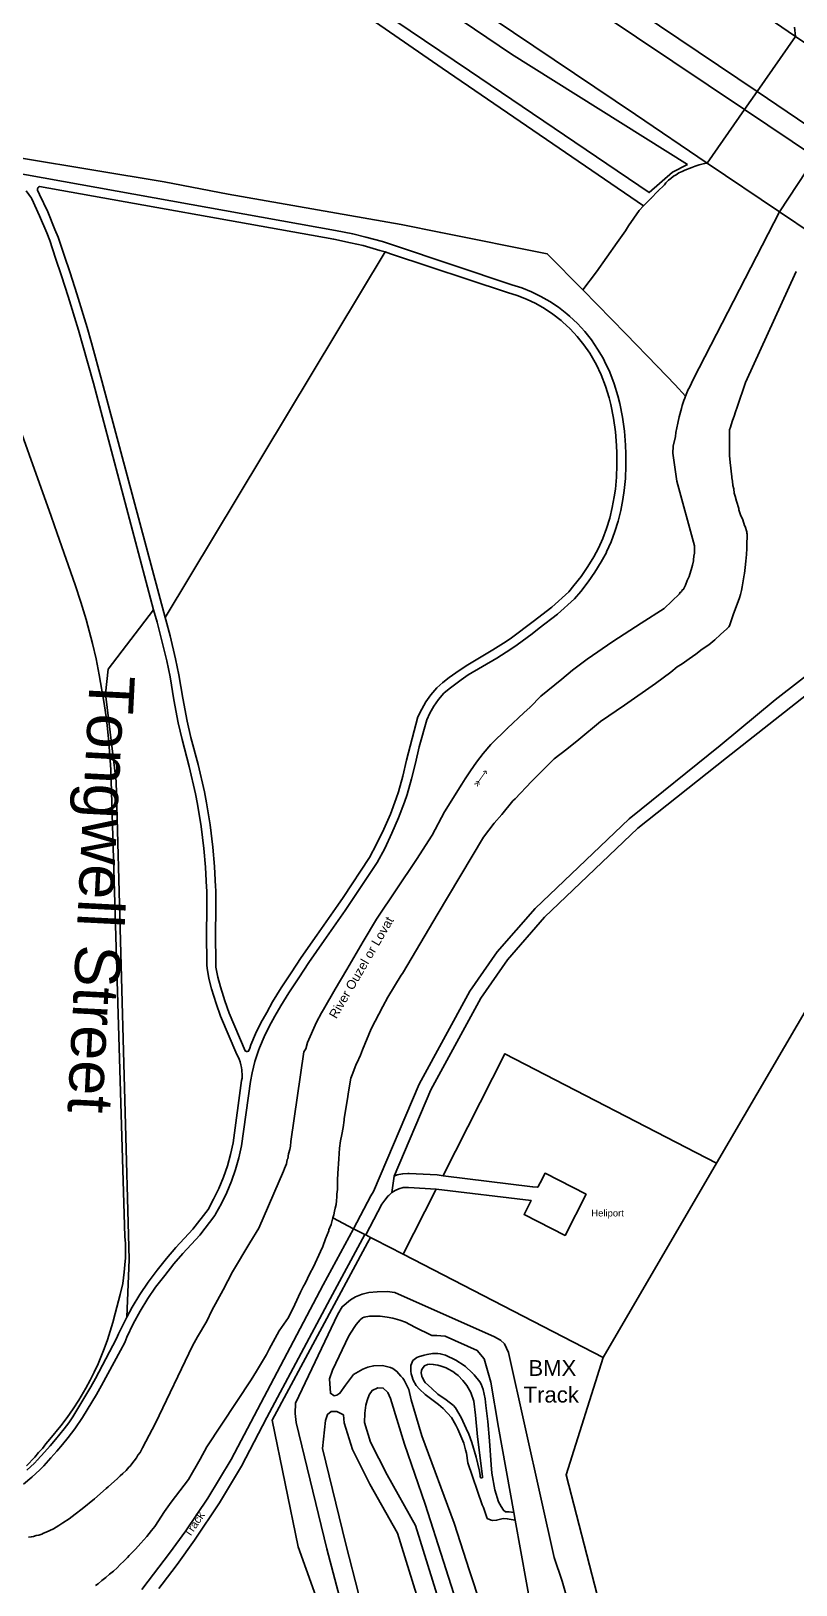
# Model space of a CAD drawing. Header units: millimetres. Extents: x 111502 to 977541, y 8702 to 1044108.
# Drawn here: x 488287.1 to 488456.5, y 241031.7 to 241375.8 of the extents above; entities that cross this region are included whole.
import ezdxf

# ---------------------------------------------------------------- set-up
doc = ezdxf.new("R2010")
doc.units = ezdxf.units.MM
doc.header["$LTSCALE"] = 0.25
doc.linetypes.add('DASHED2', pattern=[9.525, 6.35, -3.175])
doc.layers.add('E HVSS As Laid HV', color=10, linetype='Continuous')
doc.layers.add('X HVSS Site Background', color=8, linetype='Continuous')
doc.styles.add('Arial', font='arial.ttf')
doc.styles.add('OS Master Map$1$Standard', font='txt')

# ---------------------------------------------------------------- blocks, each defined once
blk = doc.blocks.new('OS Master Map$1$OSS6')
at = {"color": 8, "true_color": 0x707070, "const_width": 0.174, "flags": 128}
for points in [[(0.5, 0.5), (0, 0), (0.5, -0.5)], [(0, 0), (3.438, 0)], [(3.35, 0.5), (2.85, 0), (3.35, -0.5)], [(3.938, 0.5), (3.438, 0), (3.938, -0.5)]]:
    blk.add_lwpolyline(points, dxfattribs=at)
blk = doc.blocks.new('OS MAP 060722')
at = {"layer": 'X HVSS Site Background', "flags": 128}
for points in [[(-724.88, 2485.28), (-707.43, 2472.68), (-707.43, 2472.68), (-678.85, 2451.2), (-678.85, 2451.2), (-638.83, 2422.69), (-638.83, 2422.69), (-614.03, 2406.18), (-614.03, 2406.18), (-566.97, 2373.69), (-566.97, 2373.69), (-410.23, 2268.18), (-410.23, 2268.18), (-362.69, 2236.11)], [(-728.18, 2480.83), (-692.77, 2454.83), (-692.77, 2454.83), (-640.82, 2418.28), (-640.82, 2418.28), (-584.03, 2379.28), (-584.03, 2379.28), (-575.66, 2373.69), (-575.66, 2373.69), (-566.83, 2367.78), (-566.83, 2367.78), (-429.23, 2274.88), (-429.23, 2274.88), (-365.46, 2232.14)], [(-354.43, 2250.38), (-354.18, 2248.33)], [(-529.18, 2170.44), (-519.08, 2142.04), (-519.08, 2142.04), (-517.78, 2138.24), (-517.78, 2138.24), (-513.73, 2126.84), (-513.73, 2126.84), (-512.48, 2123.04), (-512.48, 2123.04), (-511.33, 2119.19), (-511.33, 2119.19), (-509.93, 2113.89), (-509.93, 2113.89), (-509.13, 2110.44), (-509.13, 2110.44), (-508.43, 2106.94), (-508.43, 2106.94), (-507.33, 2100.59), (-507.33, 2100.59), (-506.83, 2097.09), (-506.83, 2097.09), (-506.43, 2093.54), (-506.43, 2093.54), (-506.13, 2089.99), (-506.13, 2089.99), (-505.88, 2085.94), (-505.88, 2085.94), (-502.73, 1982.49), (-502.73, 1982.49), (-502.63, 1980.94), (-502.63, 1980.94), (-502.63, 1977.79), (-502.63, 1977.79), (-502.73, 1976.24), (-502.73, 1976.24), (-502.88, 1974.64), (-502.88, 1974.64), (-503.23, 1972.14), (-503.23, 1972.14), (-503.78, 1969.69), (-503.78, 1969.69), (-504.88, 1965.44), (-504.88, 1965.44), (-505.43, 1963.49), (-505.43, 1963.49), (-506.63, 1959.59), (-506.63, 1959.59), (-507.33, 1957.64), (-507.33, 1957.64), (-508.68, 1954.34), (-508.68, 1954.34), (-509.53, 1952.49), (-509.53, 1952.49), (-510.43, 1950.69), (-510.43, 1950.69), (-511.38, 1948.94), (-511.38, 1948.94), (-512.93, 1946.29), (-512.93, 1946.29), (-514.18, 1944.34), (-514.18, 1944.34), (-515.53, 1942.44), (-515.53, 1942.44), (-516.93, 1940.59), (-516.93, 1940.59), (-519.38, 1937.59), (-519.38, 1937.59), (-520.23, 1936.59), (-520.23, 1936.59), (-521.03, 1935.59), (-521.03, 1935.59), (-521.88, 1934.64), (-521.88, 1934.64), (-522.73, 1933.64), (-522.73, 1933.64), (-524.53, 1931.74)], [(-524.97, 2322.08), (-389.63, 2231.03)], [(-532.36, 2313.5), (-512.23, 2298.58), (-512.23, 2298.58), (-497.63, 2287.78), (-497.63, 2287.78), (-480.43, 2275.28), (-480.43, 2275.28), (-454.63, 2256.68), (-454.63, 2256.68), (-432.43, 2241.28), (-432.43, 2241.28), (-387.83, 2210.78)], [(-507.73, 2302.28), (-507.93, 2301.38), (-507.93, 2301.38), (-506.33, 2299.28), (-506.33, 2299.28), (-479.23, 2276.38), (-479.23, 2276.38), (-426.43, 2240.68), (-426.43, 2240.68), (-386.63, 2213.73), (-386.63, 2213.73), (-381.43, 2218.23), (-381.43, 2218.23), (-378.13, 2219.93)], [(-507.73, 2302.28), (-502.63, 2300.28), (-502.63, 2300.28), (-500.93, 2299.58), (-500.93, 2299.58), (-497.73, 2297.98), (-497.73, 2297.98), (-496.13, 2297.08), (-496.13, 2297.08), (-493.83, 2295.48), (-493.83, 2295.48), (-461.23, 2274.28), (-461.23, 2274.28), (-417.13, 2244.38), (-417.13, 2244.38), (-378.13, 2219.93)], [(-384.83, 2269.33), (-354.43, 2248.48), (-354.43, 2248.48), (-354.18, 2248.33)], [(-354.18, 2248.33), (-362.69, 2236.11)], [(-354.18, 2248.33), (-338.91, 2238.02)], [(-338.91, 2238.02), (-347.1, 2225.59), (-347.1, 2225.59), (-349.74, 2221.6), (-349.74, 2221.6), (-357.73, 2209.48)], [(-362.69, 2236.11), (-365.46, 2232.14)], [(-362.69, 2236.11), (-347.1, 2225.59), (-347.1, 2225.59), (-339.73, 2220.62), (-339.73, 2220.62), (-323.57, 2209.72)], [(-389.63, 2231.03), (-373.73, 2220.28)], [(-365.46, 2232.14), (-373.73, 2220.28)], [(-365.46, 2232.14), (-349.74, 2221.6), (-349.74, 2221.6), (-342.33, 2216.63), (-342.33, 2216.63), (-326.11, 2205.77)], [(-525.18, 1927.69), (-523.33, 1929.19), (-523.33, 1929.19), (-521.58, 1930.84), (-521.58, 1930.84), (-520.73, 1931.69), (-520.73, 1931.69), (-519.18, 1933.49), (-519.18, 1933.49), (-517.83, 1934.94), (-517.83, 1934.94), (-516.53, 1936.44), (-516.53, 1936.44), (-515.28, 1937.99), (-515.28, 1937.99), (-513.83, 1939.89), (-513.83, 1939.89), (-512.13, 1942.39), (-512.13, 1942.39), (-509.03, 1947.54), (-509.03, 1947.54), (-507.93, 1949.49), (-507.93, 1949.49), (-503.73, 1957.29), (-503.73, 1957.29), (-502.78, 1959.04), (-502.78, 1959.04), (-502.28, 1960.19), (-502.28, 1960.19), (-500.88, 1963.14), (-500.88, 1963.14), (-499.33, 1965.99), (-499.33, 1965.99), (-497.63, 1968.79), (-497.63, 1968.79), (-495.93, 1971.29), (-495.93, 1971.29), (-493.93, 1973.89), (-493.93, 1973.89), (-491.93, 1976.44), (-491.93, 1976.44), (-489.93, 1978.74), (-489.93, 1978.74), (-486.18, 1982.84), (-486.18, 1982.84), (-482.83, 1987.19), (-482.83, 1987.19), (-482.68, 1987.44), (-482.68, 1987.44), (-481.33, 1989.84), (-481.33, 1989.84), (-480.13, 1992.24), (-480.13, 1992.24), (-479.13, 1994.74), (-479.13, 1994.74), (-478.23, 1997.34), (-478.23, 1997.34), (-477.48, 1999.94), (-477.48, 1999.94), (-476.88, 2002.59), (-476.88, 2002.59), (-474.93, 2016.84), (-474.93, 2016.84), (-474.53, 2018.74), (-474.53, 2018.74), (-473.93, 2021.29), (-473.93, 2021.29), (-473.13, 2023.74), (-473.13, 2023.74), (-472.93, 2024.34), (-472.93, 2024.34), (-471.93, 2026.74), (-471.93, 2026.74), (-470.78, 2029.04), (-470.78, 2029.04), (-469.53, 2031.34), (-469.53, 2031.34), (-468.23, 2033.59), (-468.23, 2033.59), (-466.43, 2036.49), (-466.43, 2036.49), (-464.23, 2039.84), (-464.23, 2039.84), (-461.98, 2043.19), (-461.98, 2043.19), (-458.63, 2048.09), (-458.63, 2048.09), (-453.98, 2054.74), (-453.98, 2054.74), (-452.78, 2056.49), (-452.78, 2056.49), (-446.88, 2065.34), (-446.88, 2065.34), (-445.18, 2068.49), (-445.18, 2068.49), (-443.58, 2071.84), (-443.58, 2071.84), (-442.13, 2075.24), (-442.13, 2075.24), (-440.78, 2078.69), (-440.78, 2078.69), (-440.23, 2080.39), (-440.23, 2080.39), (-439.28, 2083.89), (-439.28, 2083.89), (-438.38, 2087.39), (-438.38, 2087.39), (-437.53, 2090.94), (-437.53, 2090.94), (-435.88, 2096.99), (-435.88, 2096.99), (-435.23, 2098.44), (-435.23, 2098.44), (-434.33, 2099.99), (-434.33, 2099.99), (-433.28, 2101.49), (-433.28, 2101.49), (-432.08, 2102.84), (-432.08, 2102.84), (-430.93, 2103.84), (-430.93, 2103.84), (-428.23, 2105.84), (-428.23, 2105.84), (-426.68, 2106.89), (-426.68, 2106.89), (-423.53, 2108.79), (-423.53, 2108.79), (-420.33, 2110.59), (-420.33, 2110.59), (-417.23, 2112.59), (-417.23, 2112.59), (-415.88, 2113.54), (-415.88, 2113.54), (-412.53, 2116.04), (-412.53, 2116.04), (-410.98, 2117.24), (-410.98, 2117.24), (-406.93, 2120.34), (-406.93, 2120.34), (-403.18, 2123.79), (-403.18, 2123.79), (-401.78, 2125.39), (-401.78, 2125.39), (-400.13, 2127.49), (-400.13, 2127.49), (-398.63, 2129.64), (-398.63, 2129.64), (-397.23, 2131.94), (-397.23, 2131.94), (-396.08, 2134.04), (-396.08, 2134.04), (-396.03, 2134.14), (-396.03, 2134.14), (-395.03, 2136.39), (-395.03, 2136.39), (-394.18, 2138.64), (-394.18, 2138.64), (-393.48, 2140.99), (-393.48, 2140.99), (-392.88, 2143.34), (-392.88, 2143.34), (-392.43, 2145.74), (-392.43, 2145.74), (-392.13, 2147.74), (-392.13, 2147.74), (-391.88, 2150.44), (-391.88, 2150.44), (-391.78, 2153.19), (-391.78, 2153.19), (-391.78, 2155.89), (-391.78, 2155.89), (-391.88, 2157.79), (-391.88, 2157.79), (-392.08, 2160.89), (-392.08, 2160.89), (-392.48, 2163.99), (-392.48, 2163.99), (-393.13, 2166.99), (-393.13, 2166.99), (-393.58, 2168.74), (-393.58, 2168.74), (-394.33, 2171.39), (-394.33, 2171.39), (-395.33, 2173.94), (-395.33, 2173.94), (-396.48, 2176.39), (-396.48, 2176.39), (-396.83, 2177.04), (-396.83, 2177.04), (-398.03, 2179.09), (-398.03, 2179.09), (-399.38, 2181.09), (-399.38, 2181.09), (-400.88, 2182.94), (-400.88, 2182.94), (-402.48, 2184.74), (-402.48, 2184.74), (-404.23, 2186.39), (-404.23, 2186.39), (-404.83, 2186.89), (-404.83, 2186.89), (-406.68, 2188.34), (-406.68, 2188.34), (-408.58, 2189.59), (-408.58, 2189.59), (-410.63, 2190.74), (-410.63, 2190.74), (-412.68, 2191.79), (-412.68, 2191.79), (-414.83, 2192.64), (-414.83, 2192.64), (-417.03, 2193.34), (-417.03, 2193.34), (-443.23, 2202.09), (-443.23, 2202.09), (-445.68, 2202.89), (-445.68, 2202.89), (-449.38, 2203.89), (-449.38, 2203.89), (-452.28, 2204.59), (-452.28, 2204.59), (-456.08, 2205.34), (-456.08, 2205.34), (-541.03, 2220.59)], [(-541.33, 2223.94), (-494.08, 2216.09), (-494.08, 2216.09), (-479.88, 2213.39), (-479.88, 2213.39), (-441.58, 2206.69), (-441.58, 2206.69), (-432.78, 2204.89), (-432.78, 2204.89), (-409.18, 2200.19), (-409.18, 2200.19), (-401.28, 2192.19)], [(-387.83, 2210.78), (-386.13, 2212.48), (-386.13, 2212.48), (-384.73, 2213.98), (-384.73, 2213.98), (-383.23, 2215.48), (-383.23, 2215.48), (-382.93, 2215.88), (-382.93, 2215.88), (-382.33, 2216.48), (-382.33, 2216.48), (-381.83, 2216.88), (-381.83, 2216.88), (-381.23, 2217.38), (-381.23, 2217.38), (-380.63, 2217.68), (-380.63, 2217.68), (-380.03, 2218.08), (-380.03, 2218.08), (-379.33, 2218.38), (-379.33, 2218.38), (-378.73, 2218.68), (-378.73, 2218.68), (-377.13, 2219.28), (-377.13, 2219.28), (-376.43, 2219.58), (-376.43, 2219.58), (-375.73, 2219.78), (-375.73, 2219.78), (-375.53, 2219.88), (-375.53, 2219.88), (-374.33, 2220.18), (-374.33, 2220.18), (-373.73, 2220.28)], [(-373.73, 2220.28), (-357.73, 2209.48)], [(-524.58, 2214.14), (-523.43, 2212.49), (-523.43, 2212.49), (-523.38, 2212.34), (-523.38, 2212.34), (-521.63, 2208.59), (-521.63, 2208.59), (-520.03, 2204.79), (-520.03, 2204.79), (-519.38, 2203.14), (-519.38, 2203.14), (-518.08, 2199.19), (-518.08, 2199.19), (-516.78, 2195.29), (-516.78, 2195.29), (-515.33, 2190.74), (-515.33, 2190.74), (-513.03, 2183.24), (-513.03, 2183.24), (-512.08, 2179.84), (-512.08, 2179.84), (-509.73, 2171.54), (-509.73, 2171.54), (-496.38, 2121.34)], [(-445.11, 2200.58), (-446.28, 2200.94), (-446.28, 2200.94), (-449.93, 2201.99), (-449.93, 2201.99), (-452.78, 2202.64), (-452.78, 2202.64), (-456.48, 2203.39), (-456.48, 2203.39), (-521.68, 2215.09), (-521.68, 2215.09), (-521.83, 2214.99), (-521.83, 2214.99), (-521.93, 2214.89), (-521.93, 2214.89), (-522.03, 2214.69), (-522.03, 2214.69), (-522.08, 2214.54), (-522.08, 2214.54), (-522.08, 2214.29), (-522.08, 2214.29), (-521.63, 2213.29), (-521.63, 2213.29), (-519.83, 2209.44), (-519.83, 2209.44), (-518.23, 2205.59), (-518.23, 2205.59), (-517.53, 2203.84), (-517.53, 2203.84), (-516.18, 2199.89), (-516.18, 2199.89), (-514.88, 2195.94), (-514.88, 2195.94), (-513.38, 2191.29), (-513.38, 2191.29), (-511.13, 2183.84), (-511.13, 2183.84), (-510.13, 2180.44), (-510.13, 2180.44), (-507.83, 2172.04), (-507.83, 2172.04), (-493.83, 2119.59)], [(-401.28, 2192.19), (-398.28, 2196.19), (-398.28, 2196.19), (-393.68, 2202.69), (-393.68, 2202.69), (-391.88, 2205.29), (-391.88, 2205.29), (-391.18, 2206.39), (-391.18, 2206.39), (-388.83, 2209.78), (-388.83, 2209.78), (-387.83, 2210.78)], [(-357.73, 2209.48), (-376.78, 2172.49), (-376.78, 2172.49), (-377.68, 2170.59), (-377.68, 2170.59), (-377.98, 2170.09), (-377.98, 2170.09), (-378.53, 2168.64)], [(-357.73, 2209.48), (-350.28, 2204.43)], [(-493.83, 2119.59), (-445.11, 2200.58)], [(-493.83, 2119.59), (-493.68, 2119.09), (-493.68, 2119.09), (-492.73, 2115.59), (-492.73, 2115.59), (-491.53, 2110.49), (-491.53, 2110.49), (-490.78, 2106.94), (-490.78, 2106.94), (-489.93, 2101.79), (-489.93, 2101.79), (-488.98, 2096.64), (-488.98, 2096.64), (-488.13, 2093.04), (-488.13, 2093.04), (-486.53, 2087.04), (-486.53, 2087.04), (-485.13, 2080.99), (-485.13, 2080.99), (-484.68, 2078.59), (-484.68, 2078.59), (-483.88, 2073.69), (-483.88, 2073.69), (-483.23, 2068.74), (-483.23, 2068.74), (-482.88, 2064.49), (-482.88, 2064.49), (-482.68, 2059.99), (-482.68, 2059.99), (-482.63, 2059.24), (-482.63, 2059.24), (-482.63, 2054.59), (-482.63, 2054.59), (-482.68, 2049.89), (-482.68, 2049.89), (-482.63, 2042.59), (-482.63, 2042.59), (-482.58, 2042.14), (-482.58, 2042.14), (-482.18, 2039.94), (-482.18, 2039.94), (-481.58, 2037.79), (-481.58, 2037.79), (-480.93, 2035.64), (-480.93, 2035.64), (-480.63, 2034.69), (-480.63, 2034.69), (-479.63, 2031.99), (-479.63, 2031.99), (-476.13, 2023.64), (-476.13, 2023.64), (-475.98, 2023.54), (-475.98, 2023.54), (-475.78, 2023.49), (-475.78, 2023.49), (-475.63, 2023.49), (-475.63, 2023.49), (-475.33, 2023.54), (-475.33, 2023.54), (-475.08, 2024.24), (-475.08, 2024.24), (-474.83, 2024.99), (-474.83, 2024.99), (-473.78, 2027.44), (-473.78, 2027.44), (-472.63, 2029.84), (-472.63, 2029.84), (-471.33, 2032.14), (-471.33, 2032.14), (-470.03, 2034.49), (-470.03, 2034.49), (-468.13, 2037.59), (-468.13, 2037.59), (-465.93, 2040.94), (-465.93, 2040.94), (-463.68, 2044.29), (-463.68, 2044.29), (-460.23, 2049.29), (-460.23, 2049.29), (-455.58, 2055.89), (-455.58, 2055.89), (-454.43, 2057.59), (-454.43, 2057.59), (-448.53, 2066.49), (-448.53, 2066.49), (-446.98, 2069.44), (-446.98, 2069.44), (-445.38, 2072.74), (-445.38, 2072.74), (-443.93, 2076.09), (-443.93, 2076.09), (-442.63, 2079.54), (-442.63, 2079.54), (-442.13, 2081.04), (-442.13, 2081.04), (-441.18, 2084.49), (-441.18, 2084.49), (-440.33, 2087.99), (-440.33, 2087.99), (-437.83, 2097.59), (-437.83, 2097.59), (-436.98, 2099.29), (-436.98, 2099.29), (-436.08, 2100.94), (-436.08, 2100.94), (-434.98, 2102.49), (-434.98, 2102.49), (-433.63, 2104.04), (-433.63, 2104.04), (-432.33, 2105.24), (-432.33, 2105.24), (-430.88, 2106.34), (-430.88, 2106.34), (-429.43, 2107.39), (-429.43, 2107.39), (-427.18, 2108.94), (-427.18, 2108.94), (-424.23, 2110.69), (-424.23, 2110.69), (-421.23, 2112.44), (-421.23, 2112.44), (-418.28, 2114.29), (-418.28, 2114.29), (-417.08, 2115.14), (-417.08, 2115.14), (-412.28, 2118.74), (-412.28, 2118.74), (-408.18, 2121.89), (-408.18, 2121.89), (-404.43, 2125.34), (-404.43, 2125.34), (-403.28, 2126.69), (-403.28, 2126.69), (-401.68, 2128.74), (-401.68, 2128.74), (-400.23, 2130.89), (-400.23, 2130.89), (-398.88, 2133.09), (-398.88, 2133.09), (-397.83, 2134.99), (-397.83, 2134.99), (-396.88, 2137.09), (-396.88, 2137.09), (-396.03, 2139.34), (-396.03, 2139.34), (-395.33, 2141.64), (-395.33, 2141.64), (-394.78, 2143.99), (-394.78, 2143.99), (-394.33, 2146.34), (-394.33, 2146.34), (-394.08, 2148.04), (-394.08, 2148.04), (-393.88, 2150.69), (-393.88, 2150.69), (-393.78, 2153.39), (-393.78, 2153.39), (-393.78, 2156.04), (-393.78, 2156.04), (-393.88, 2157.69), (-393.88, 2157.69), (-394.08, 2160.74), (-394.08, 2160.74), (-394.48, 2163.79), (-394.48, 2163.79), (-395.08, 2166.79), (-395.08, 2166.79), (-395.48, 2168.29), (-395.48, 2168.29), (-396.28, 2170.84), (-396.28, 2170.84), (-397.23, 2173.34), (-397.23, 2173.34), (-398.38, 2175.74), (-398.38, 2175.74), (-398.58, 2176.14), (-398.58, 2176.14), (-399.78, 2178.14), (-399.78, 2178.14), (-401.08, 2180.04), (-401.08, 2180.04), (-402.53, 2181.84), (-402.53, 2181.84), (-404.13, 2183.54), (-404.13, 2183.54), (-405.83, 2185.14), (-405.83, 2185.14), (-406.13, 2185.44), (-406.13, 2185.44), (-407.93, 2186.79), (-407.93, 2186.79), (-409.78, 2188.04), (-409.78, 2188.04), (-411.73, 2189.14), (-411.73, 2189.14), (-413.78, 2190.14), (-413.78, 2190.14), (-415.83, 2190.94), (-415.83, 2190.94), (-417.98, 2191.59), (-417.98, 2191.59), (-443.88, 2200.19), (-443.88, 2200.19), (-445.11, 2200.58)], [(-456.68, 1986.64), (-456.48, 1987.29), (-456.48, 1987.29), (-456.28, 1988.09), (-456.28, 1988.09), (-456.18, 1988.79), (-456.18, 1988.79), (-455.98, 1989.59), (-455.98, 1989.59), (-455.88, 1990.39), (-455.88, 1990.39), (-455.78, 1991.29), (-455.78, 1991.29), (-455.78, 1991.89), (-455.78, 1991.89), (-455.68, 1992.89), (-455.68, 1992.89), (-455.68, 1995.19), (-455.68, 1995.19), (-455.58, 1996.29), (-455.58, 1996.29), (-455.58, 1996.49), (-455.58, 1996.49), (-455.38, 1999.69), (-455.38, 1999.69), (-455.18, 2002.09), (-455.18, 2002.09), (-454.98, 2003.69), (-454.98, 2003.69), (-454.68, 2005.09), (-454.68, 2005.09), (-454.38, 2006.69), (-454.38, 2006.69), (-454.18, 2008.29), (-454.18, 2008.29), (-454.18, 2008.59), (-454.18, 2008.59), (-453.38, 2013.49), (-453.38, 2013.49), (-453.18, 2014.59), (-453.18, 2014.59), (-452.68, 2017.59), (-452.68, 2017.59), (-452.28, 2018.69), (-452.28, 2018.69), (-451.48, 2020.69), (-451.48, 2020.69), (-451.38, 2020.89), (-451.38, 2020.89), (-450.58, 2022.69), (-450.58, 2022.69), (-450.08, 2023.89), (-450.08, 2023.89), (-448.18, 2028.49), (-448.18, 2028.49), (-445.58, 2033.49), (-445.58, 2033.49), (-444.48, 2035.49), (-444.48, 2035.49), (-441.58, 2040.39), (-441.58, 2040.39), (-441.28, 2040.79), (-441.28, 2040.79), (-438.18, 2045.99), (-438.18, 2045.99), (-433.58, 2053.79), (-433.58, 2053.79), (-423.28, 2070.99), (-423.28, 2070.99), (-420.98, 2074.09), (-420.98, 2074.09), (-419.28, 2075.99), (-419.28, 2075.99), (-416.78, 2078.99), (-416.78, 2078.99), (-416.28, 2079.49), (-416.28, 2079.49), (-412.68, 2083.29), (-412.68, 2083.29), (-407.68, 2088.29), (-407.68, 2088.29), (-404.88, 2090.49), (-404.88, 2090.49), (-402.18, 2092.59), (-402.18, 2092.59), (-397.38, 2096.59), (-397.38, 2096.59), (-392.08, 2100.19), (-392.08, 2100.19), (-385.18, 2104.99), (-385.18, 2104.99), (-381.78, 2107.49), (-381.78, 2107.49), (-380.38, 2108.69), (-380.38, 2108.69), (-379.28, 2109.39), (-379.28, 2109.39), (-377.78, 2110.49), (-377.78, 2110.49), (-376.28, 2111.49), (-376.28, 2111.49), (-374.88, 2112.59), (-374.88, 2112.59), (-373.38, 2113.59), (-373.38, 2113.59), (-372.08, 2114.69), (-372.08, 2114.69), (-370.78, 2115.89), (-370.78, 2115.89), (-369.38, 2117.09), (-369.38, 2117.09), (-368.98, 2117.59), (-368.98, 2117.59), (-368.78, 2117.79), (-368.78, 2117.79), (-367.98, 2120.19), (-367.98, 2120.19), (-366.58, 2123.99), (-366.58, 2123.99), (-366.38, 2124.69), (-366.38, 2124.69), (-366.18, 2125.59), (-366.18, 2125.59), (-365.98, 2126.39), (-365.98, 2126.39), (-365.88, 2127.29), (-365.88, 2127.29), (-365.68, 2128.19), (-365.68, 2128.19), (-365.58, 2129.09), (-365.58, 2129.09), (-365.48, 2129.39), (-365.48, 2129.39), (-365.38, 2130.69), (-365.38, 2130.69), (-365.18, 2132.09), (-365.18, 2132.09), (-365.08, 2133.59), (-365.08, 2133.59), (-364.98, 2134.89), (-364.98, 2134.89), (-364.98, 2135.79), (-364.98, 2135.79), (-364.88, 2137.79), (-364.88, 2137.79), (-364.88, 2138.09), (-364.88, 2138.09), (-364.98, 2138.29), (-364.98, 2138.29), (-364.98, 2138.59), (-364.98, 2138.59), (-365.38, 2139.79), (-365.38, 2139.79), (-365.48, 2139.99), (-365.48, 2139.99), (-365.88, 2141.29), (-365.88, 2141.29), (-366.38, 2142.39), (-366.38, 2142.39), (-366.78, 2143.49), (-366.78, 2143.49), (-366.78, 2143.79), (-366.78, 2143.79), (-367.28, 2145.39), (-367.28, 2145.39), (-367.58, 2146.49), (-367.58, 2146.49), (-367.78, 2147.19), (-367.78, 2147.19), (-367.88, 2148.09), (-367.88, 2148.09), (-368.08, 2148.89), (-368.08, 2148.89), (-368.18, 2149.79), (-368.18, 2149.79), (-368.28, 2150.59), (-368.28, 2150.59), (-368.28, 2150.79), (-368.28, 2150.79), (-368.68, 2153.99), (-368.68, 2153.99), (-368.78, 2155.49), (-368.78, 2155.49), (-368.78, 2161.19), (-368.78, 2161.19), (-368.58, 2161.79), (-368.58, 2161.79), (-368.48, 2162.29), (-368.48, 2162.29), (-368.18, 2163.29), (-368.18, 2163.29), (-367.78, 2164.19), (-367.78, 2164.19), (-367.48, 2165.19), (-367.48, 2165.19), (-367.08, 2166.19), (-367.08, 2166.19), (-365.28, 2171.69), (-365.28, 2171.69), (-354.02, 2196.26)], [(-452.14, 1984.22), (-448.28, 1991.49), (-448.28, 1991.49), (-447.66, 1992.46), (-447.66, 1992.46), (-437.53, 2016.25), (-437.53, 2016.25), (-426.35, 2036.85), (-426.35, 2036.85), (-420.26, 2045.57), (-420.26, 2045.57), (-411.87, 2055.19), (-411.87, 2055.19), (-391.03, 2075.06), (-391.03, 2075.06), (-370.86, 2091.3), (-370.86, 2091.3), (-358.73, 2101.38), (-358.73, 2101.38), (-319.43, 2131.89)], [(-443.1, 1995.88), (-434.95, 2015), (-434.95, 2015), (-423.91, 2035.34), (-423.91, 2035.34), (-418, 2043.81), (-418, 2043.81), (-409.8, 2053.21), (-409.8, 2053.21), (-389.09, 2072.95), (-389.09, 2072.95), (-369.49, 2088.55), (-369.49, 2088.55), (-351.73, 2102.47)], [(-401.28, 2192.19), (-391.78, 2182.49), (-391.78, 2182.49), (-384.78, 2175.19), (-384.78, 2175.19), (-380.88, 2171.19), (-380.88, 2171.19), (-378.53, 2168.64)], [(-378.53, 2168.64), (-378.78, 2167.99), (-378.78, 2167.99), (-378.88, 2167.89), (-378.88, 2167.89), (-379.28, 2166.59), (-379.28, 2166.59), (-379.48, 2165.89), (-379.48, 2165.89), (-379.98, 2164.09), (-379.98, 2164.09), (-380.28, 2162.69), (-380.28, 2162.69), (-380.68, 2160.59), (-380.68, 2160.59), (-380.78, 2159.69), (-380.78, 2159.69), (-381.28, 2157.59), (-381.28, 2157.59), (-381.38, 2155.99), (-381.38, 2155.99), (-380.48, 2149.79), (-380.48, 2149.79), (-376.58, 2135.49), (-376.58, 2135.49), (-376.58, 2133.89), (-376.58, 2133.89), (-376.68, 2133.19), (-376.68, 2133.19), (-376.78, 2132.39), (-376.78, 2132.39), (-376.78, 2132.19), (-376.78, 2132.19), (-376.98, 2131.19), (-376.98, 2131.19), (-377.28, 2130.19), (-377.28, 2130.19), (-377.38, 2129.99), (-377.38, 2129.99), (-377.78, 2128.69), (-377.78, 2128.69), (-378.18, 2127.79), (-378.18, 2127.79), (-378.58, 2126.79), (-378.58, 2126.79), (-378.98, 2125.89), (-378.98, 2125.89), (-379.28, 2125.69), (-379.28, 2125.69), (-379.48, 2125.39), (-379.48, 2125.39), (-379.78, 2125.09), (-379.78, 2125.09), (-379.88, 2124.89), (-379.88, 2124.89), (-383.28, 2121.59), (-383.28, 2121.59), (-388.38, 2118.39), (-388.38, 2118.39), (-394.68, 2114.29), (-394.68, 2114.29), (-400.38, 2110.39), (-400.38, 2110.39), (-403.58, 2107.99), (-403.58, 2107.99), (-405.98, 2105.99), (-405.98, 2105.99), (-410.58, 2102.19), (-410.58, 2102.19), (-412.98, 2099.79), (-412.98, 2099.79), (-414.38, 2098.49), (-414.38, 2098.49), (-417.98, 2095.09), (-417.98, 2095.09), (-421.68, 2091.49), (-421.68, 2091.49), (-423.38, 2089.49), (-423.38, 2089.49), (-424.88, 2087.59), (-424.88, 2087.59), (-426.18, 2085.69), (-426.18, 2085.69), (-427.38, 2083.89), (-427.38, 2083.89), (-428.08, 2082.69), (-428.08, 2082.69), (-431.98, 2076.59), (-431.98, 2076.59), (-434.68, 2071.39), (-434.68, 2071.39), (-438.18, 2065.99), (-438.18, 2065.99), (-446.98, 2052.79), (-446.98, 2052.79), (-449.98, 2047.89), (-449.98, 2047.89), (-453.58, 2041.69), (-453.58, 2041.69), (-456.18, 2037.29), (-456.18, 2037.29), (-458.78, 2032.79), (-458.78, 2032.79), (-459.18, 2032.09), (-459.18, 2032.09), (-460.28, 2029.99), (-460.28, 2029.99), (-462.28, 2025.49), (-462.28, 2025.49), (-462.68, 2024.09), (-462.68, 2024.09), (-463.08, 2023.39), (-463.08, 2023.39), (-465.98, 2003.59), (-465.98, 2003.59), (-466.08, 2002.49), (-466.08, 2002.49), (-466.18, 2001.79), (-466.18, 2001.79), (-466.48, 2000.79), (-466.48, 2000.79), (-466.68, 1999.69), (-466.68, 1999.69), (-466.78, 1999.59), (-466.78, 1999.59), (-466.98, 1998.59), (-466.98, 1998.59), (-467.38, 1997.59), (-467.38, 1997.59), (-467.58, 1996.99), (-467.58, 1996.99), (-473.08, 1984.39), (-473.08, 1984.39), (-475.08, 1981.09), (-475.08, 1981.09), (-478.88, 1974.69), (-478.88, 1974.69), (-480.98, 1970.69), (-480.98, 1970.69), (-483.48, 1966.09), (-483.48, 1966.09), (-484.58, 1963.79), (-484.58, 1963.79), (-486.68, 1960.29), (-486.68, 1960.29), (-487.78, 1958.29), (-487.78, 1958.29), (-495.98, 1941.19), (-495.98, 1941.19), (-498.08, 1937.09), (-498.08, 1937.09), (-498.88, 1935.69), (-498.88, 1935.69), (-498.98, 1935.39), (-498.98, 1935.39), (-499.38, 1934.69), (-499.38, 1934.69), (-499.88, 1934.09), (-499.88, 1934.09), (-500.18, 1933.49), (-500.18, 1933.49), (-500.68, 1932.79), (-500.68, 1932.79), (-501.68, 1931.59), (-501.68, 1931.59), (-501.88, 1931.39), (-501.88, 1931.39), (-502.48, 1930.69), (-502.48, 1930.69), (-503.18, 1929.99), (-503.18, 1929.99), (-503.78, 1929.49), (-503.78, 1929.49), (-504.38, 1928.89), (-504.38, 1928.89), (-506.48, 1927.09), (-506.48, 1927.09), (-506.88, 1926.69), (-506.88, 1926.69), (-509.48, 1924.39), (-509.48, 1924.39), (-512.18, 1922.19), (-512.18, 1922.19), (-513.78, 1920.99), (-513.78, 1920.99), (-515.08, 1919.99), (-515.08, 1919.99), (-516.48, 1919.09), (-516.48, 1919.09), (-517.38, 1918.49), (-517.38, 1918.49), (-518.58, 1917.79), (-518.58, 1917.79), (-520.18, 1916.99), (-520.18, 1916.99), (-520.78, 1916.79), (-520.78, 1916.79), (-521.18, 1916.59), (-521.18, 1916.59), (-521.78, 1916.39), (-521.78, 1916.39), (-522.38, 1916.29), (-522.38, 1916.29), (-522.98, 1916.09), (-522.98, 1916.09), (-523.48, 1915.99), (-523.48, 1915.99), (-524.08, 1915.89)], [(-502.33, 1964.64), (-501.78, 1977.39), (-501.78, 1977.39), (-504.68, 2083.29), (-504.68, 2083.29), (-507.03, 2102.69), (-507.03, 2102.69), (-506.43, 2108.19), (-506.43, 2108.19), (-496.38, 2121.34)], [(-502.33, 1964.64), (-501.13, 1966.89), (-501.13, 1966.89), (-499.43, 1969.69), (-499.43, 1969.69), (-497.58, 1972.39), (-497.58, 1972.39), (-495.58, 1975.04), (-495.58, 1975.04), (-493.53, 1977.64), (-493.53, 1977.64), (-491.43, 1980.09), (-491.43, 1980.09), (-487.68, 1984.14), (-487.68, 1984.14), (-484.33, 1988.49), (-484.33, 1988.49), (-483.08, 1990.79), (-483.08, 1990.79), (-481.93, 1993.14), (-481.93, 1993.14), (-480.88, 1995.64), (-480.88, 1995.64), (-480.03, 1998.14), (-480.03, 1998.14), (-479.33, 2000.69), (-479.33, 2000.69), (-478.78, 2003.29), (-478.78, 2003.29), (-476.88, 2017.09), (-476.88, 2017.09), (-476.78, 2017.59), (-476.78, 2017.59), (-476.73, 2018.19), (-476.73, 2018.19), (-476.83, 2019.39), (-476.83, 2019.39), (-476.88, 2019.94), (-476.88, 2019.94), (-477.03, 2020.54), (-477.03, 2020.54), (-477.23, 2021.24), (-477.23, 2021.24), (-477.43, 2021.79), (-477.43, 2021.79), (-477.68, 2022.34), (-477.68, 2022.34), (-477.98, 2022.84), (-477.98, 2022.84), (-481.53, 2031.34), (-481.53, 2031.34), (-482.53, 2034.09), (-482.53, 2034.09), (-483.58, 2037.39), (-483.58, 2037.39), (-484.13, 2039.64), (-484.13, 2039.64), (-484.53, 2041.94), (-484.53, 2041.94), (-484.63, 2042.59), (-484.63, 2042.59), (-484.68, 2049.89), (-484.68, 2049.89), (-484.63, 2054.54), (-484.63, 2054.54), (-484.63, 2059.19), (-484.63, 2059.19), (-484.68, 2059.84), (-484.68, 2059.84), (-484.88, 2064.29), (-484.88, 2064.29), (-485.23, 2068.44), (-485.23, 2068.44), (-485.83, 2073.34), (-485.83, 2073.34), (-486.63, 2078.29), (-486.63, 2078.29), (-487.08, 2080.54), (-487.08, 2080.54), (-488.48, 2086.59), (-488.48, 2086.59), (-490.08, 2092.59), (-490.08, 2092.59), (-490.98, 2096.29), (-490.98, 2096.29), (-491.88, 2101.39), (-491.88, 2101.39), (-492.73, 2106.49), (-492.73, 2106.49), (-493.43, 2109.99), (-493.43, 2109.99), (-494.68, 2115.04), (-494.68, 2115.04), (-495.63, 2118.59), (-495.63, 2118.59), (-496.38, 2121.34)], [(-371.73, 1998.79), (-338.73, 2055.09)], [(-432.26, 1995.98), (-432.23, 1996.04), (-432.23, 1996.04), (-418.58, 2022.99), (-418.58, 2022.99), (-371.73, 1998.79)], [(-443.1, 1995.88), (-442.43, 1996.14), (-442.43, 1996.14), (-441.23, 1996.39), (-441.23, 1996.39), (-440.03, 1996.49), (-440.03, 1996.49), (-439.78, 1996.49), (-439.78, 1996.49), (-433.58, 1996.14), (-433.58, 1996.14), (-432.26, 1995.98)], [(-433.8, 1993), (-412.78, 1990.49), (-412.78, 1990.49), (-414.33, 1987.39), (-414.33, 1987.39), (-405.23, 1982.74), (-405.23, 1982.74), (-400.58, 1991.89), (-400.58, 1991.89), (-409.68, 1996.54), (-409.68, 1996.54), (-410.78, 1994.39), (-410.78, 1994.39), (-411.28, 1993.44), (-411.28, 1993.44), (-412.43, 1993.54), (-412.43, 1993.54), (-432.26, 1995.98)], [(-371.73, 1998.79), (-396.78, 1955.74)], [(-443.1, 1995.88), (-443.58, 1992.24)], [(-443.58, 1992.24), (-442.88, 1992.69), (-442.88, 1992.69), (-442.03, 1993.09), (-442.03, 1993.09), (-441.08, 1993.34), (-441.08, 1993.34), (-440.13, 1993.39), (-440.13, 1993.39), (-439.93, 1993.39), (-439.93, 1993.39), (-433.8, 1993)], [(-441.13, 1978.58), (-433.93, 1992.74), (-433.93, 1992.74), (-433.8, 1993)], [(-449.4, 1982.85), (-445.83, 1989.64), (-445.83, 1989.64), (-445.18, 1990.59), (-445.18, 1990.59), (-444.43, 1991.49), (-444.43, 1991.49), (-444.28, 1991.59), (-444.28, 1991.59), (-443.58, 1992.24)], [(-509.28, 1905.19), (-508.68, 1905.59), (-508.68, 1905.59), (-507.88, 1906.29), (-507.88, 1906.29), (-506.98, 1906.99), (-506.98, 1906.99), (-506.18, 1907.69), (-506.18, 1907.69), (-505.28, 1908.39), (-505.28, 1908.39), (-504.48, 1909.09), (-504.48, 1909.09), (-503.78, 1909.89), (-503.78, 1909.89), (-502.98, 1910.59), (-502.98, 1910.59), (-502.18, 1911.39), (-502.18, 1911.39), (-501.78, 1911.89), (-501.78, 1911.89), (-500.38, 1913.29), (-500.38, 1913.29), (-499.18, 1914.59), (-499.18, 1914.59), (-497.88, 1916.09), (-497.88, 1916.09), (-496.88, 1917.39), (-496.88, 1917.39), (-496.08, 1918.29), (-496.08, 1918.29), (-493.98, 1921.59), (-493.98, 1921.59), (-492.48, 1923.69), (-492.48, 1923.69), (-488.68, 1928.69), (-488.68, 1928.69), (-486.08, 1933.19), (-486.08, 1933.19), (-484.58, 1935.89), (-484.58, 1935.89), (-474.78, 1950.79), (-474.78, 1950.79), (-473.58, 1952.69), (-473.58, 1952.69), (-471.38, 1956.39), (-471.38, 1956.39), (-470.78, 1957.59), (-470.78, 1957.59), (-468.58, 1961.59), (-468.58, 1961.59), (-466.48, 1964.59), (-466.48, 1964.59), (-465.08, 1967.49), (-465.08, 1967.49), (-463.88, 1970.19), (-463.88, 1970.19), (-463.18, 1971.49), (-463.18, 1971.49), (-462.78, 1972.09), (-462.78, 1972.09), (-461.78, 1974.29), (-461.78, 1974.29), (-460.98, 1975.79), (-460.98, 1975.79), (-459.38, 1979.19), (-459.38, 1979.19), (-458.88, 1980.29), (-458.88, 1980.29), (-458.28, 1981.99), (-458.28, 1981.99), (-457.58, 1983.79), (-457.58, 1983.79), (-457.58, 1983.99), (-457.58, 1983.99), (-457.08, 1985.19), (-457.08, 1985.19), (-456.68, 1986.64)], [(-452.14, 1984.22), (-456.68, 1986.64)], [(-498.98, 1904.34), (-497.58, 1906.14), (-497.58, 1906.14), (-492.83, 1912.34), (-492.83, 1912.34), (-489.28, 1917.29), (-489.28, 1917.29), (-484.38, 1924.59), (-484.38, 1924.59), (-479.19, 1933.12), (-479.19, 1933.12), (-458.83, 1971.79), (-458.83, 1971.79), (-452.14, 1984.22)], [(-495.23, 1904.54), (-494.48, 1905.49), (-494.48, 1905.49), (-491.18, 1909.89), (-491.18, 1909.89), (-487.33, 1915.24), (-487.33, 1915.24), (-481.78, 1923.49), (-481.78, 1923.49), (-476.88, 1931.68), (-476.88, 1931.68), (-471.33, 1942.39), (-471.33, 1942.39), (-457.28, 1968.74), (-457.28, 1968.74), (-449.58, 1982.94)], [(-452.14, 1984.22), (-449.58, 1982.94)], [(-449.58, 1982.94), (-449.4, 1982.85)], [(-449.4, 1982.85), (-448.33, 1982.29)], [(-431.49, 1875.34), (-432.88, 1880.24), (-432.88, 1880.24), (-455.88, 1890.09), (-455.88, 1890.09), (-464.38, 1913.74), (-464.38, 1913.74), (-470.13, 1941.84), (-470.13, 1941.84), (-448.98, 1981.09), (-448.98, 1981.09), (-448.33, 1982.29)], [(-448.33, 1982.29), (-447.44, 1981.83), (-447.44, 1981.83), (-441.13, 1978.58)], [(-441.13, 1978.58), (-396.78, 1955.74)], [(-403.85, 1898.96), (-405.88, 1906.18), (-405.88, 1906.18), (-407.69, 1911.43), (-407.69, 1911.43), (-410.51, 1924.3), (-410.51, 1924.3), (-417.74, 1956.84), (-417.74, 1956.84), (-418.68, 1958.72), (-418.68, 1958.72), (-419.52, 1959.56), (-419.52, 1959.56), (-420.88, 1960.3), (-420.88, 1960.3), (-442.97, 1970.12), (-442.97, 1970.12), (-444.64, 1970.3), (-444.64, 1970.3), (-446.89, 1970.29), (-446.89, 1970.29), (-448.74, 1970.11), (-448.74, 1970.11), (-450.2, 1969.77), (-450.2, 1969.77), (-451.66, 1969.18), (-451.66, 1969.18), (-452.78, 1968.52), (-452.78, 1968.52), (-454.62, 1966.91), (-454.62, 1966.91), (-455.59, 1965.33), (-455.59, 1965.33), (-464.92, 1945.62), (-464.92, 1945.62), (-465.02, 1943.31), (-465.02, 1943.31), (-464.81, 1941.32), (-464.81, 1941.32), (-458, 1913.35), (-458, 1913.35), (-454.85, 1901.29)], [(-432.94, 1900.9), (-438.39, 1918.49), (-438.39, 1918.49), (-444.68, 1929.7), (-444.68, 1929.7), (-448.35, 1936.94), (-448.35, 1936.94), (-449.67, 1941.29), (-449.67, 1941.29), (-449.62, 1943.39), (-449.62, 1943.39), (-449.35, 1945.16), (-449.35, 1945.16), (-449.06, 1946.17), (-449.06, 1946.17), (-448.64, 1947.46), (-448.64, 1947.46), (-447.98, 1948.43), (-447.98, 1948.43), (-446.75, 1949.02), (-446.75, 1949.02), (-445.54, 1948.9), (-445.54, 1948.9), (-445.44, 1948.85), (-445.44, 1948.85), (-444.69, 1948.18), (-444.69, 1948.18), (-444.49, 1947.93), (-444.49, 1947.93), (-443.9, 1946.63), (-443.9, 1946.63), (-440.8, 1936.54), (-440.8, 1936.54), (-436.24, 1923.23), (-436.24, 1923.23), (-432.19, 1910.55), (-432.19, 1910.55), (-426.54, 1892.95)], [(-524.48, 1930.74), (-522.78, 1932.34), (-522.78, 1932.34), (-522.08, 1933.04), (-522.08, 1933.04), (-520.58, 1934.74), (-520.58, 1934.74), (-519.33, 1936.14), (-519.33, 1936.14), (-518.13, 1937.54), (-518.13, 1937.54), (-516.23, 1939.89), (-516.23, 1939.89), (-515.18, 1941.24), (-515.18, 1941.24), (-514.28, 1942.59), (-514.28, 1942.59), (-510.28, 1949.24), (-510.28, 1949.24), (-509.23, 1951.04), (-509.23, 1951.04), (-505.43, 1958.34), (-505.43, 1958.34), (-504.58, 1959.94), (-504.58, 1959.94), (-504.13, 1960.99), (-504.13, 1960.99), (-502.68, 1963.94), (-502.68, 1963.94), (-502.33, 1964.64)], [(-416.6, 1921.41), (-420.01, 1940.22), (-420.01, 1940.22), (-421.66, 1950.25), (-421.66, 1950.25), (-423.14, 1955.43), (-423.14, 1955.43), (-424.71, 1957.3), (-424.71, 1957.3), (-431.82, 1960.46), (-431.82, 1960.46), (-433.69, 1960.59), (-433.69, 1960.59), (-434.75, 1960.59), (-434.75, 1960.59), (-438.51, 1962.46), (-438.51, 1962.46), (-440.58, 1963.52), (-440.58, 1963.52), (-441.82, 1963.99), (-441.82, 1963.99), (-443.36, 1964.41), (-443.36, 1964.41), (-444.66, 1964.66), (-444.66, 1964.66), (-446.23, 1964.88), (-446.23, 1964.88), (-448.56, 1964.87), (-448.56, 1964.87), (-449.75, 1964.62), (-449.75, 1964.62), (-450.08, 1964.48), (-450.08, 1964.48), (-450.6, 1964.08), (-450.6, 1964.08), (-451.48, 1963.03), (-451.48, 1963.03), (-451.99, 1962.36), (-451.99, 1962.36), (-453.11, 1960.51), (-453.11, 1960.51), (-456.73, 1952.88), (-456.73, 1952.88), (-457.39, 1950.96), (-457.39, 1950.96), (-457.22, 1947.78), (-457.22, 1947.78), (-456.4, 1947.2), (-456.4, 1947.2), (-455.82, 1947.37), (-455.82, 1947.37), (-455.16, 1947.78), (-455.16, 1947.78), (-453.86, 1949.61), (-453.86, 1949.61), (-452.13, 1951.92), (-452.13, 1951.92), (-450.05, 1953.14), (-450.05, 1953.14), (-448.92, 1953.55), (-448.92, 1953.55), (-447.67, 1953.85), (-447.67, 1953.85), (-445.66, 1953.94), (-445.66, 1953.94), (-443.91, 1953.5), (-443.91, 1953.5), (-443.4, 1953.25), (-443.4, 1953.25), (-442.47, 1952.59), (-442.47, 1952.59), (-441.59, 1951.6), (-441.59, 1951.6), (-441.18, 1951.14), (-441.18, 1951.14), (-440.86, 1950.68), (-440.86, 1950.68), (-439.83, 1948.62), (-439.83, 1948.62), (-439.34, 1946.37), (-439.34, 1946.37), (-436.94, 1938.39), (-436.94, 1938.39), (-429.82, 1919), (-429.82, 1919), (-426.38, 1908.45), (-426.38, 1908.45), (-423.89, 1900.84)], [(-412.53, 1898.85), (-416.3, 1919.71)], [(-416.3, 1919.71), (-418.03, 1919.98), (-418.03, 1919.98), (-418.96, 1920.04), (-418.96, 1920.04), (-420.42, 1919.65), (-420.42, 1919.65), (-421.25, 1919.6), (-421.25, 1919.6), (-421.61, 1919.66), (-421.61, 1919.66), (-422.46, 1920.06), (-422.46, 1920.06), (-423.34, 1922.46), (-423.34, 1922.46), (-423.58, 1923.1), (-423.58, 1923.1), (-426.79, 1932.37), (-426.79, 1932.37), (-427.05, 1934.49), (-427.05, 1934.49), (-427.26, 1935.28), (-427.26, 1935.28), (-427.63, 1936.74), (-427.63, 1936.74), (-429.01, 1939.86), (-429.01, 1939.86), (-429.42, 1940.71), (-429.42, 1940.71), (-430.39, 1942.44), (-430.39, 1942.44), (-432.25, 1944.4), (-432.25, 1944.4), (-433.29, 1945.29), (-433.29, 1945.29), (-436.2, 1947.55), (-436.2, 1947.55), (-437.52, 1948.71), (-437.52, 1948.71), (-438.24, 1949.54), (-438.24, 1949.54), (-438.89, 1950.68), (-438.89, 1950.68), (-439.2, 1951.62), (-439.2, 1951.62), (-439.36, 1952.11), (-439.36, 1952.11), (-439.42, 1952.72), (-439.42, 1952.72), (-439.37, 1953.93), (-439.37, 1953.93), (-438.95, 1955.04), (-438.95, 1955.04), (-438.07, 1955.71), (-438.07, 1955.71), (-437.7, 1955.83), (-437.7, 1955.83), (-436.43, 1956.22), (-436.43, 1956.22), (-435.82, 1956.38), (-435.82, 1956.38), (-434.57, 1956.59), (-434.57, 1956.59), (-433.45, 1956.61), (-433.45, 1956.61), (-432.87, 1956.54), (-432.87, 1956.54), (-431.73, 1956.23), (-431.73, 1956.23), (-429.42, 1955.14), (-429.42, 1955.14), (-427.62, 1953.94), (-427.62, 1953.94), (-427.31, 1953.73), (-427.31, 1953.73), (-425.79, 1952.35), (-425.79, 1952.35), (-425.34, 1951.87), (-425.34, 1951.87), (-424.1, 1950.32), (-424.1, 1950.32), (-423.82, 1949.83), (-423.82, 1949.83), (-423.37, 1948.59), (-423.37, 1948.59), (-422.97, 1946.58), (-422.97, 1946.58), (-422.78, 1945.07), (-422.78, 1945.07), (-422.33, 1941.55), (-422.33, 1941.55), (-422.01, 1937.25), (-422.01, 1937.25), (-421.63, 1931.96), (-421.63, 1931.96), (-421.43, 1930.07), (-421.43, 1930.07), (-420.79, 1926.4), (-420.79, 1926.4), (-419.98, 1923.72), (-419.98, 1923.72), (-419.41, 1922.69), (-419.41, 1922.69), (-418.9, 1921.92), (-418.9, 1921.92), (-418.42, 1921.56), (-418.42, 1921.56), (-417.63, 1921.5), (-417.63, 1921.5), (-416.6, 1921.41)], [(-396.78, 1955.74), (-405.03, 1929.69), (-405.03, 1929.69), (-391.23, 1876.54)], [(-423.53, 1929.37), (-424.65, 1938.15), (-424.65, 1938.15), (-425.07, 1942.91), (-425.07, 1942.91), (-425.42, 1946.05), (-425.42, 1946.05), (-426.09, 1947.96), (-426.09, 1947.96), (-427, 1949.49), (-427, 1949.49), (-427.9, 1950.62), (-427.9, 1950.62), (-428.91, 1951.71), (-428.91, 1951.71), (-429.41, 1952.13), (-429.41, 1952.13), (-430.09, 1952.62), (-430.09, 1952.62), (-431.2, 1953.24), (-431.2, 1953.24), (-431.59, 1953.41), (-431.59, 1953.41), (-432.68, 1953.82), (-432.68, 1953.82), (-433.45, 1954.01), (-433.45, 1954.01), (-434.44, 1954.2), (-434.44, 1954.2), (-435.19, 1954.22), (-435.19, 1954.22), (-435.68, 1954.16), (-435.68, 1954.16), (-436.39, 1953.9), (-436.39, 1953.9), (-436.89, 1953.23), (-436.89, 1953.23), (-437.02, 1952.83), (-437.02, 1952.83), (-437.09, 1952.33), (-437.09, 1952.33), (-436.99, 1951.56), (-436.99, 1951.56), (-436.96, 1951.47), (-436.96, 1951.47), (-436.93, 1951.35), (-436.93, 1951.35), (-436.39, 1950.37), (-436.39, 1950.37), (-436.24, 1950.17), (-436.24, 1950.17), (-434.78, 1948.82), (-434.78, 1948.82), (-433.43, 1947.58), (-433.43, 1947.58), (-431.61, 1946.35), (-431.61, 1946.35), (-429.96, 1945.08), (-429.96, 1945.08), (-429.51, 1944.59), (-429.51, 1944.59), (-428.29, 1942.41), (-428.29, 1942.41), (-427.17, 1939.97), (-427.17, 1939.97), (-426.59, 1938.71), (-426.59, 1938.71), (-425.92, 1936.88), (-425.92, 1936.88), (-424.95, 1933.66), (-424.95, 1933.66), (-424.22, 1930.55), (-424.22, 1930.55), (-424.07, 1929.6), (-424.07, 1929.6), (-424.05, 1929.23), (-424.05, 1929.23), (-423.91, 1929.03), (-423.91, 1929.03), (-423.67, 1929.01), (-423.67, 1929.01), (-423.5, 1929.1), (-423.5, 1929.1), (-423.53, 1929.37)], [(-458.98, 1935.56), (-453.83, 1914.4), (-453.83, 1914.4), (-450.9, 1903.17)], [(-437.2, 1900.12), (-442.36, 1916.78), (-442.36, 1916.78), (-448.47, 1927.67), (-448.47, 1927.67), (-452.35, 1935.33), (-452.35, 1935.33), (-454.15, 1941.22), (-454.15, 1941.22), (-454.34, 1943.01), (-454.34, 1943.01), (-455.82, 1943.75), (-455.82, 1943.75), (-457.06, 1943.75), (-457.06, 1943.75), (-457.88, 1943.09), (-457.88, 1943.09), (-458.29, 1941.78), (-458.29, 1941.78), (-458.98, 1935.56)], [(-416.3, 1919.71), (-416.6, 1921.41)]]:
    blk.add_lwpolyline(points, dxfattribs=at)
at = {"layer": 'X HVSS Site Background', "rotation": 234.7}
blk.add_blockref('OS Master Map$1$OSS6', (-422.73, 2085.64), dxfattribs=at)
at = {"layer": 'X HVSS Site Background', "attachment_point": 7, "style": 'OS Master Map$1$Standard'}
for s, insert, char_height, rotation in [('{\\farial|b0|i0|c0|p34;River Ouzel or Lovat}', (-455.9, 2030.58), 2, 59.8), ('{\\farial|b0|i0|c0|p34;Track}', (-488.36, 1915.72), 1.75, 56.1)]:
    blk.add_mtext(s, dxfattribs=dict(at, insert=insert, char_height=char_height, rotation=rotation))
for s, insert, char_height in [('{\\farial|b0|i0|c0|p34;Heliport}', (-399.43, 1986.5), 1.5), ('{\\farial|b0|i0|c0|p34;BMX}', (-413.35, 1951.64), 3.5), ('{\\farial|b0|i0|c0|p34;Track}', (-414.41, 1945.69), 3.5)]:
    blk.add_mtext(s, dxfattribs=dict(at, insert=insert, char_height=char_height))

msp = doc.modelspace()

# ---------------------------------------------------------------- linework, layer by layer
at = {"lineweight": 0}
msp.add_circle((488727.82, 239008.33), 11388.42, dxfattribs=at)

# ---------------------------------------------------------------- block references
at = {"layer": 'E HVSS As Laid HV', "linetype": 'DASHED2', "lineweight": 0}
msp.add_blockref('OS MAP 060722', (488810.58, 239126.31), dxfattribs=at)
at = {"layer": 'X HVSS Site Background', "lineweight": 0, "rotation": 234.7}
msp.add_blockref('OS Master Map$1$OSS6', (488387.85, 241211.95), dxfattribs=at)

# ---------------------------------------------------------------- texts
at = {"lineweight": 0, "insert": (488310.07, 241232.84), "char_height": 10, "attachment_point": 1, "rotation": 267.0894, "style": 'Arial'}
msp.add_mtext_dynamic_manual_height_columns('Tongwell Street ', width=393.0847, gutter_width=10, heights=[0], dxfattribs=at)

doc.saveas('drawing.dxf')
